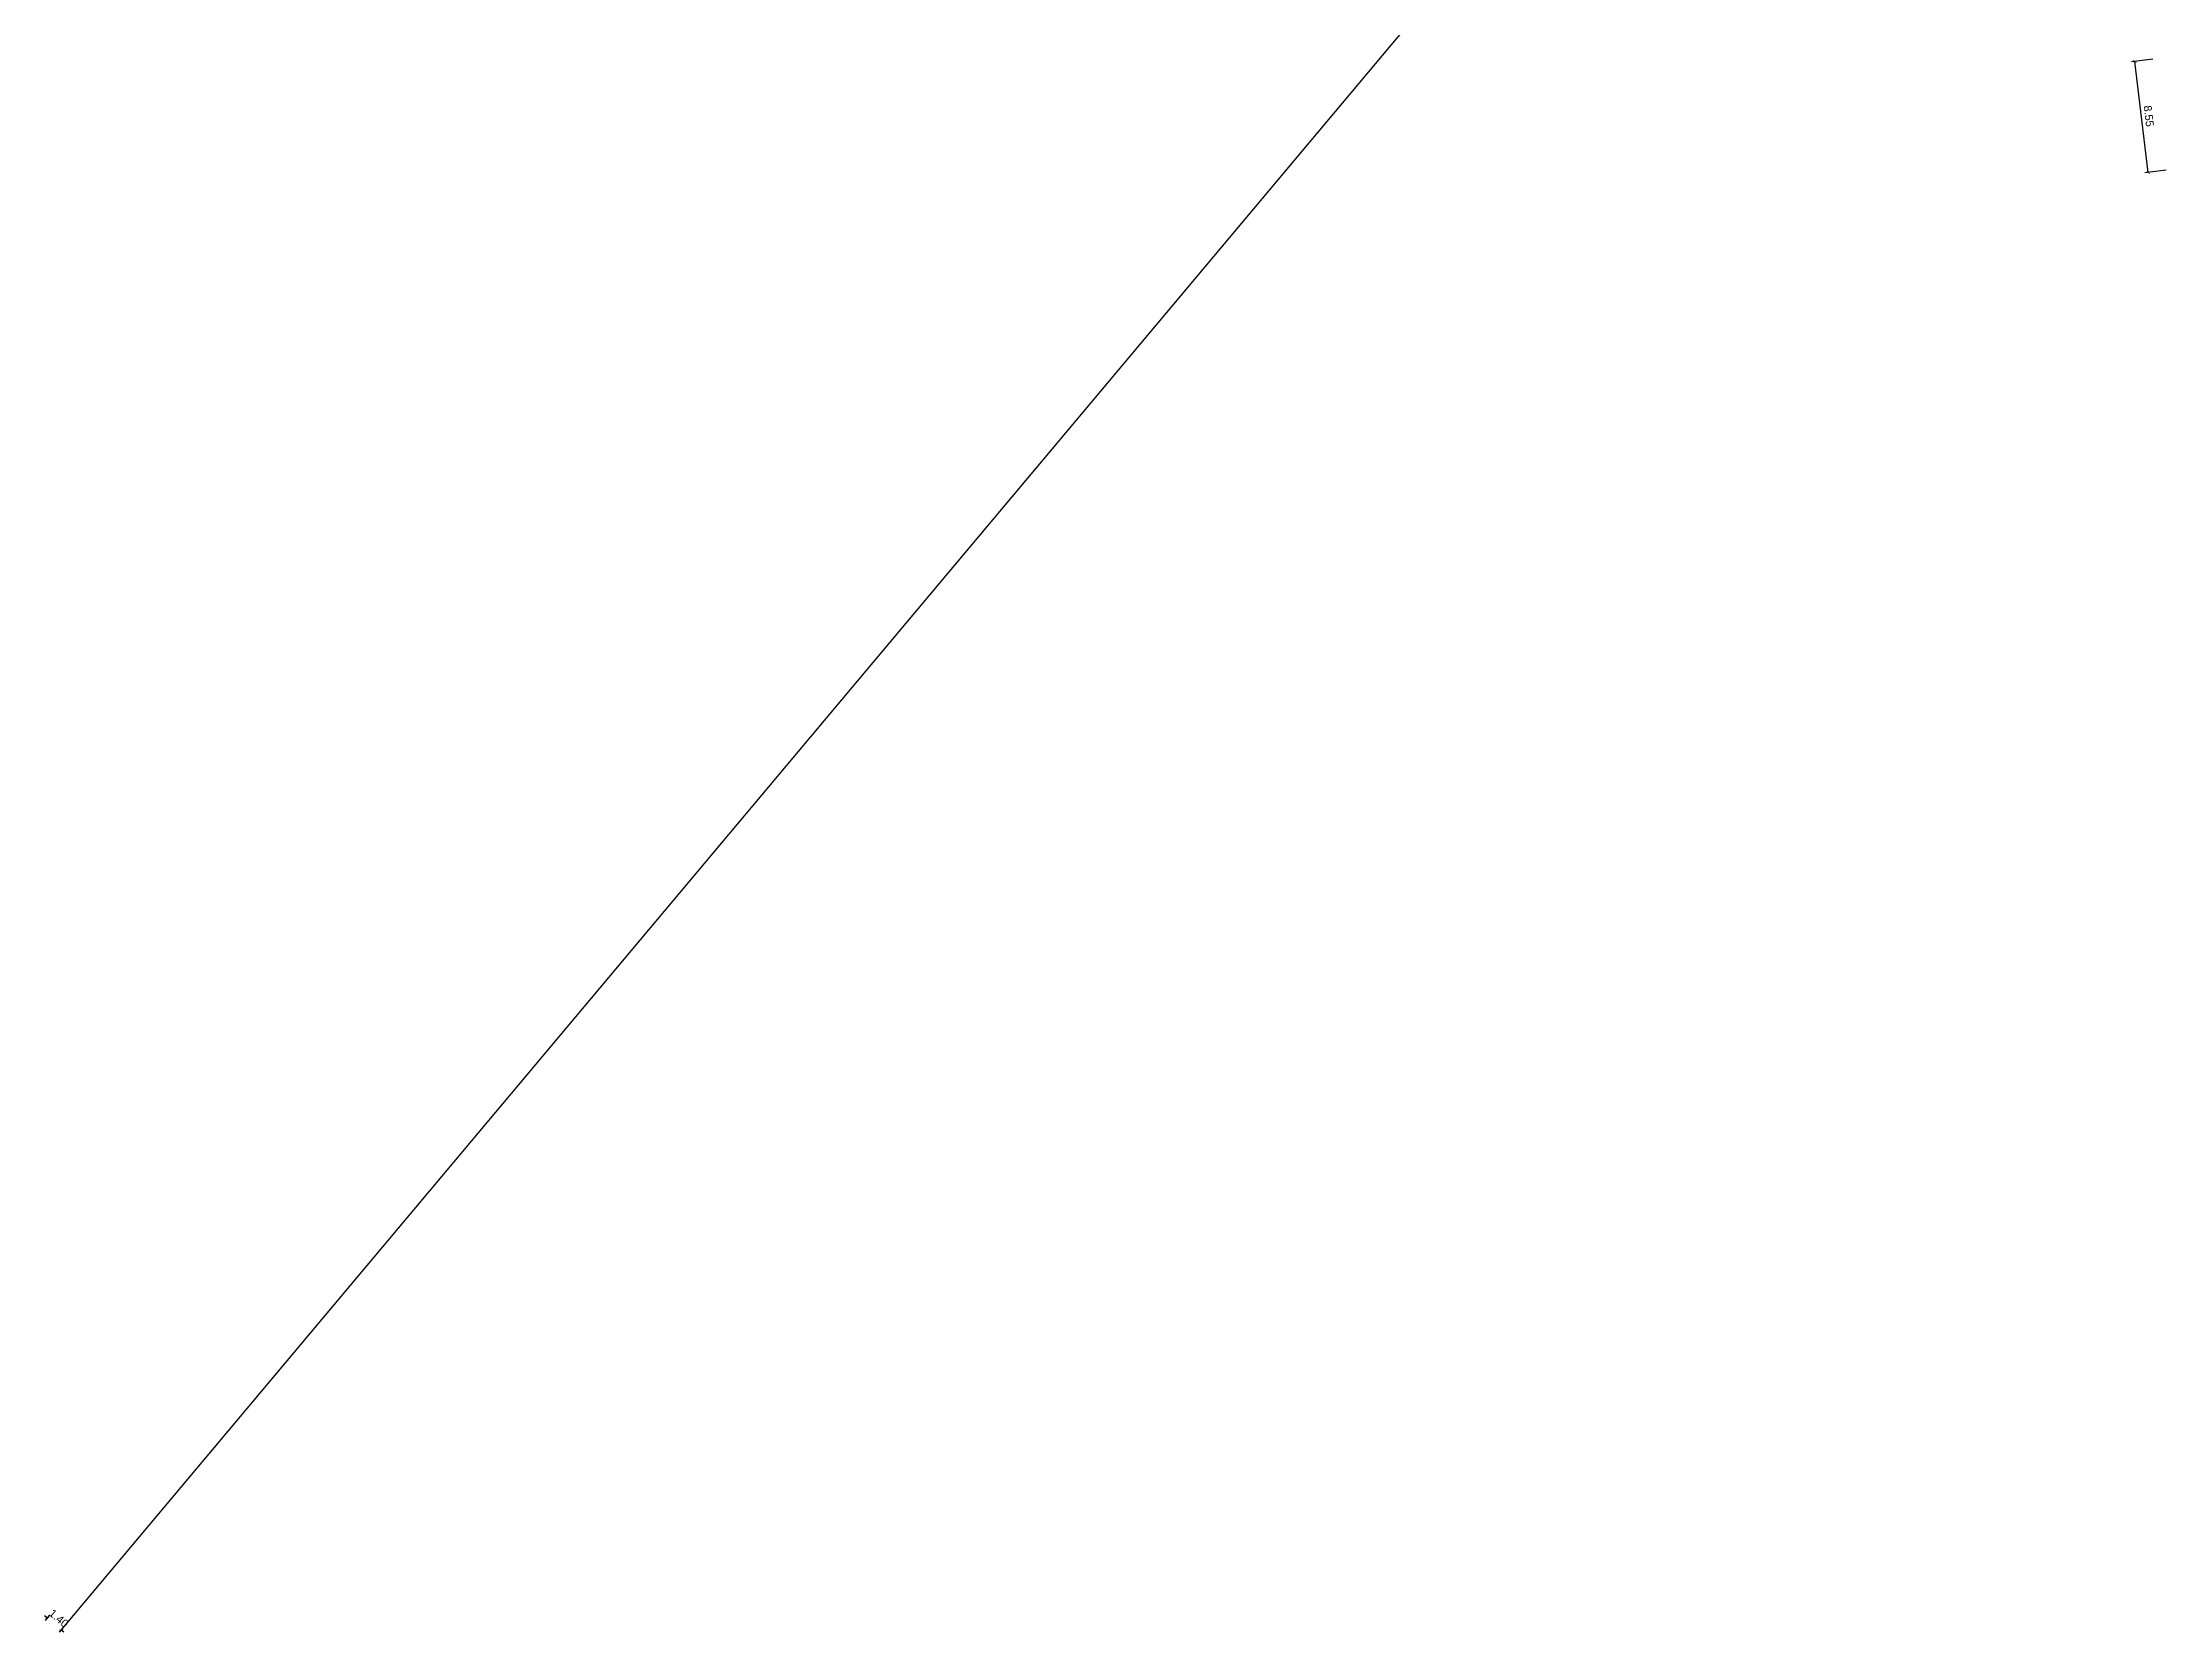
# Model space of a CAD drawing. Header units: metres. Extents: x 822482 to 822767, y 9662202 to 9662512.
# Drawn here: x 822537.2 to 822699.6, y 9662214 to 9662335.6 of the extents above; entities that cross this region are included whole.
import ezdxf

# ---------------------------------------------------------------- set-up
doc = ezdxf.new("R2010")
doc.units = ezdxf.units.M
doc.layers.add('ARQ_NE_COTAS', color=7, linetype='Continuous', true_color=0x000000)
doc.styles.add('Arial', font='arial.ttf', dxfattribs={"height": 0.6})
doc.dimstyles.new('1-300', dxfattribs={"dimtxt": 0.6, "dimasz": 0.25, "dimexe": 0.25, "dimexo": 0.25, "dimgap": 0.25, "dimtad": 1, "dimzin": 4, "dimdsep": 46, "dimtxsty": 'Arial', "dimblk": 'ARCHTICK', "dimcen": 0.25, "dimclrd": 256, "dimclre": 256, "dimclrt": 256, "dimadec": 0, "dimazin": 0, "dimtfac": 0.066667, "dimtix": 1, "dimtofl": 0, "dimtmove": 0, "dimatfit": 3, "dimldrblk": 'ARCHTICK', "dimfxl": 0.25, "dimtvp": 1, "dimtolj": 1, "dimtzin": 0, "dimarcsym": 0})

# ---------------------------------------------------------------- blocks, each defined once
blk = doc.blocks.new('_ARCHTICK')
at = {"color": 0, "linetype": 'ByBlock', "const_width": 0.15}
blk.add_lwpolyline([(-0.5, -0.5), (0.5, 0.5)], dxfattribs=at)
blk = doc.blocks.new('*D5')
at = {"layer": 'ARQ_NE_COTAS', "lineweight": -2, "transparency": 16777216}
for p, q in [((822698.37, 9662334.31), (822696.74, 9662334.11)), ((822698.02, 9662325.65), (822696.99, 9662334.14)), ((822699.4, 9662325.82), (822697.77, 9662325.62))]:
    blk.add_line(p, q, dxfattribs=at)
at = {"layer": 'Defpoints', "color": 0, "transparency": 16777216}
for p in [(822696.99, 9662334.14), (822698.62, 9662334.34), (822699.64, 9662325.85)]:
    blk.add_point(p, dxfattribs=at)
at = {"layer": 'ARQ_NE_COTAS', "lineweight": -2, "transparency": 16777216, "xscale": 0.25, "yscale": 0.25, "zscale": 0.25}
for p, rotation in [((822696.99, 9662334.14), 96.90000000939096), ((822698.02, 9662325.65), 276.900000009391)]:
    blk.add_blockref('_ARCHTICK', p, dxfattribs=dict(at, rotation=rotation))
at = {"layer": 'ARQ_NE_COTAS', "transparency": 16777216, "insert": (822698.06, 9662329.96), "char_height": 0.6, "attachment_point": 5, "rotation": 276.9, "style": 'Arial'}
blk.add_mtext('\\A1;8.55', dxfattribs=at)
blk = doc.blocks.new('*D484')
at = {"layer": 'ARQ_NE_COTAS', "lineweight": -2, "transparency": 16777216}
for p, q in [((305.35, 0.49), (305.1, 0.49)), ((305.35, -198.01), (305.35, 0.74)), ((306.75, 0.25), (306.75, 0.74)), ((306.75, 0.49), (307, 0.49))]:
    blk.add_line(p, q, dxfattribs=at)
at = {"layer": 'Defpoints', "color": 0, "transparency": 16777216}
for p in [(305.35, 0.49), (306.75, 0), (305.35, -198.26, 0)]:
    blk.add_point(p, dxfattribs=at)
at = {"layer": 'ARQ_NE_COTAS', "lineweight": -2, "transparency": 16777216, "xscale": 0.25, "yscale": 0.25, "zscale": 0.25}
blk.add_blockref('_ARCHTICK', (305.35, 0.49), dxfattribs=at)
at = {"layer": 'ARQ_NE_COTAS', "lineweight": -2, "transparency": 16777216, "xscale": 0.25, "yscale": 0.25, "zscale": 0.25, "rotation": 180}
blk.add_blockref('_ARCHTICK', (306.75, 0.49), dxfattribs=at)
at = {"layer": 'ARQ_NE_COTAS', "transparency": 16777216, "insert": (306.05, -0.06), "char_height": 0.6, "attachment_point": 5, "rotation": 180, "style": 'Arial'}
blk.add_mtext('\\A1;1.40', dxfattribs=at)
blk = doc.blocks.new('A$C8f1b9c42')
at = {"layer": 'ARQ_NE_COTAS'}
dim = blk.add_linear_dim(base=(305.346, 0.495), p1=(306.746, 0), p2=(305.346, -198.264, 0), dimstyle='1-300', dxfattribs=at)
dim.commit()
dim.dimension.update_dxf_attribs({"geometry": '*D484', "text_midpoint": (306.046, -0.062)})

msp = doc.modelspace()

# ---------------------------------------------------------------- block references
at = {"ltscale": 10, "rotation": 140.0090103764572}
msp.add_blockref('A$C8f1b9c42', (822772.889, 9662018.47), dxfattribs=at)

# ---------------------------------------------------------------- dimensions: what is measured, and where the dimension line sits
at = {"layer": 'ARQ_NE_COTAS'}
dim = msp.add_aligned_dim(p1=(822699.644, 9662325.847), p2=(822698.617, 9662334.335), distance=1.637, dimstyle='1-300', dxfattribs=at)
dim.commit()
dim.dimension.update_dxf_attribs({"geometry": '*D5', "text_midpoint": (822698.057, 9662329.962)})

doc.saveas('drawing.dxf')
